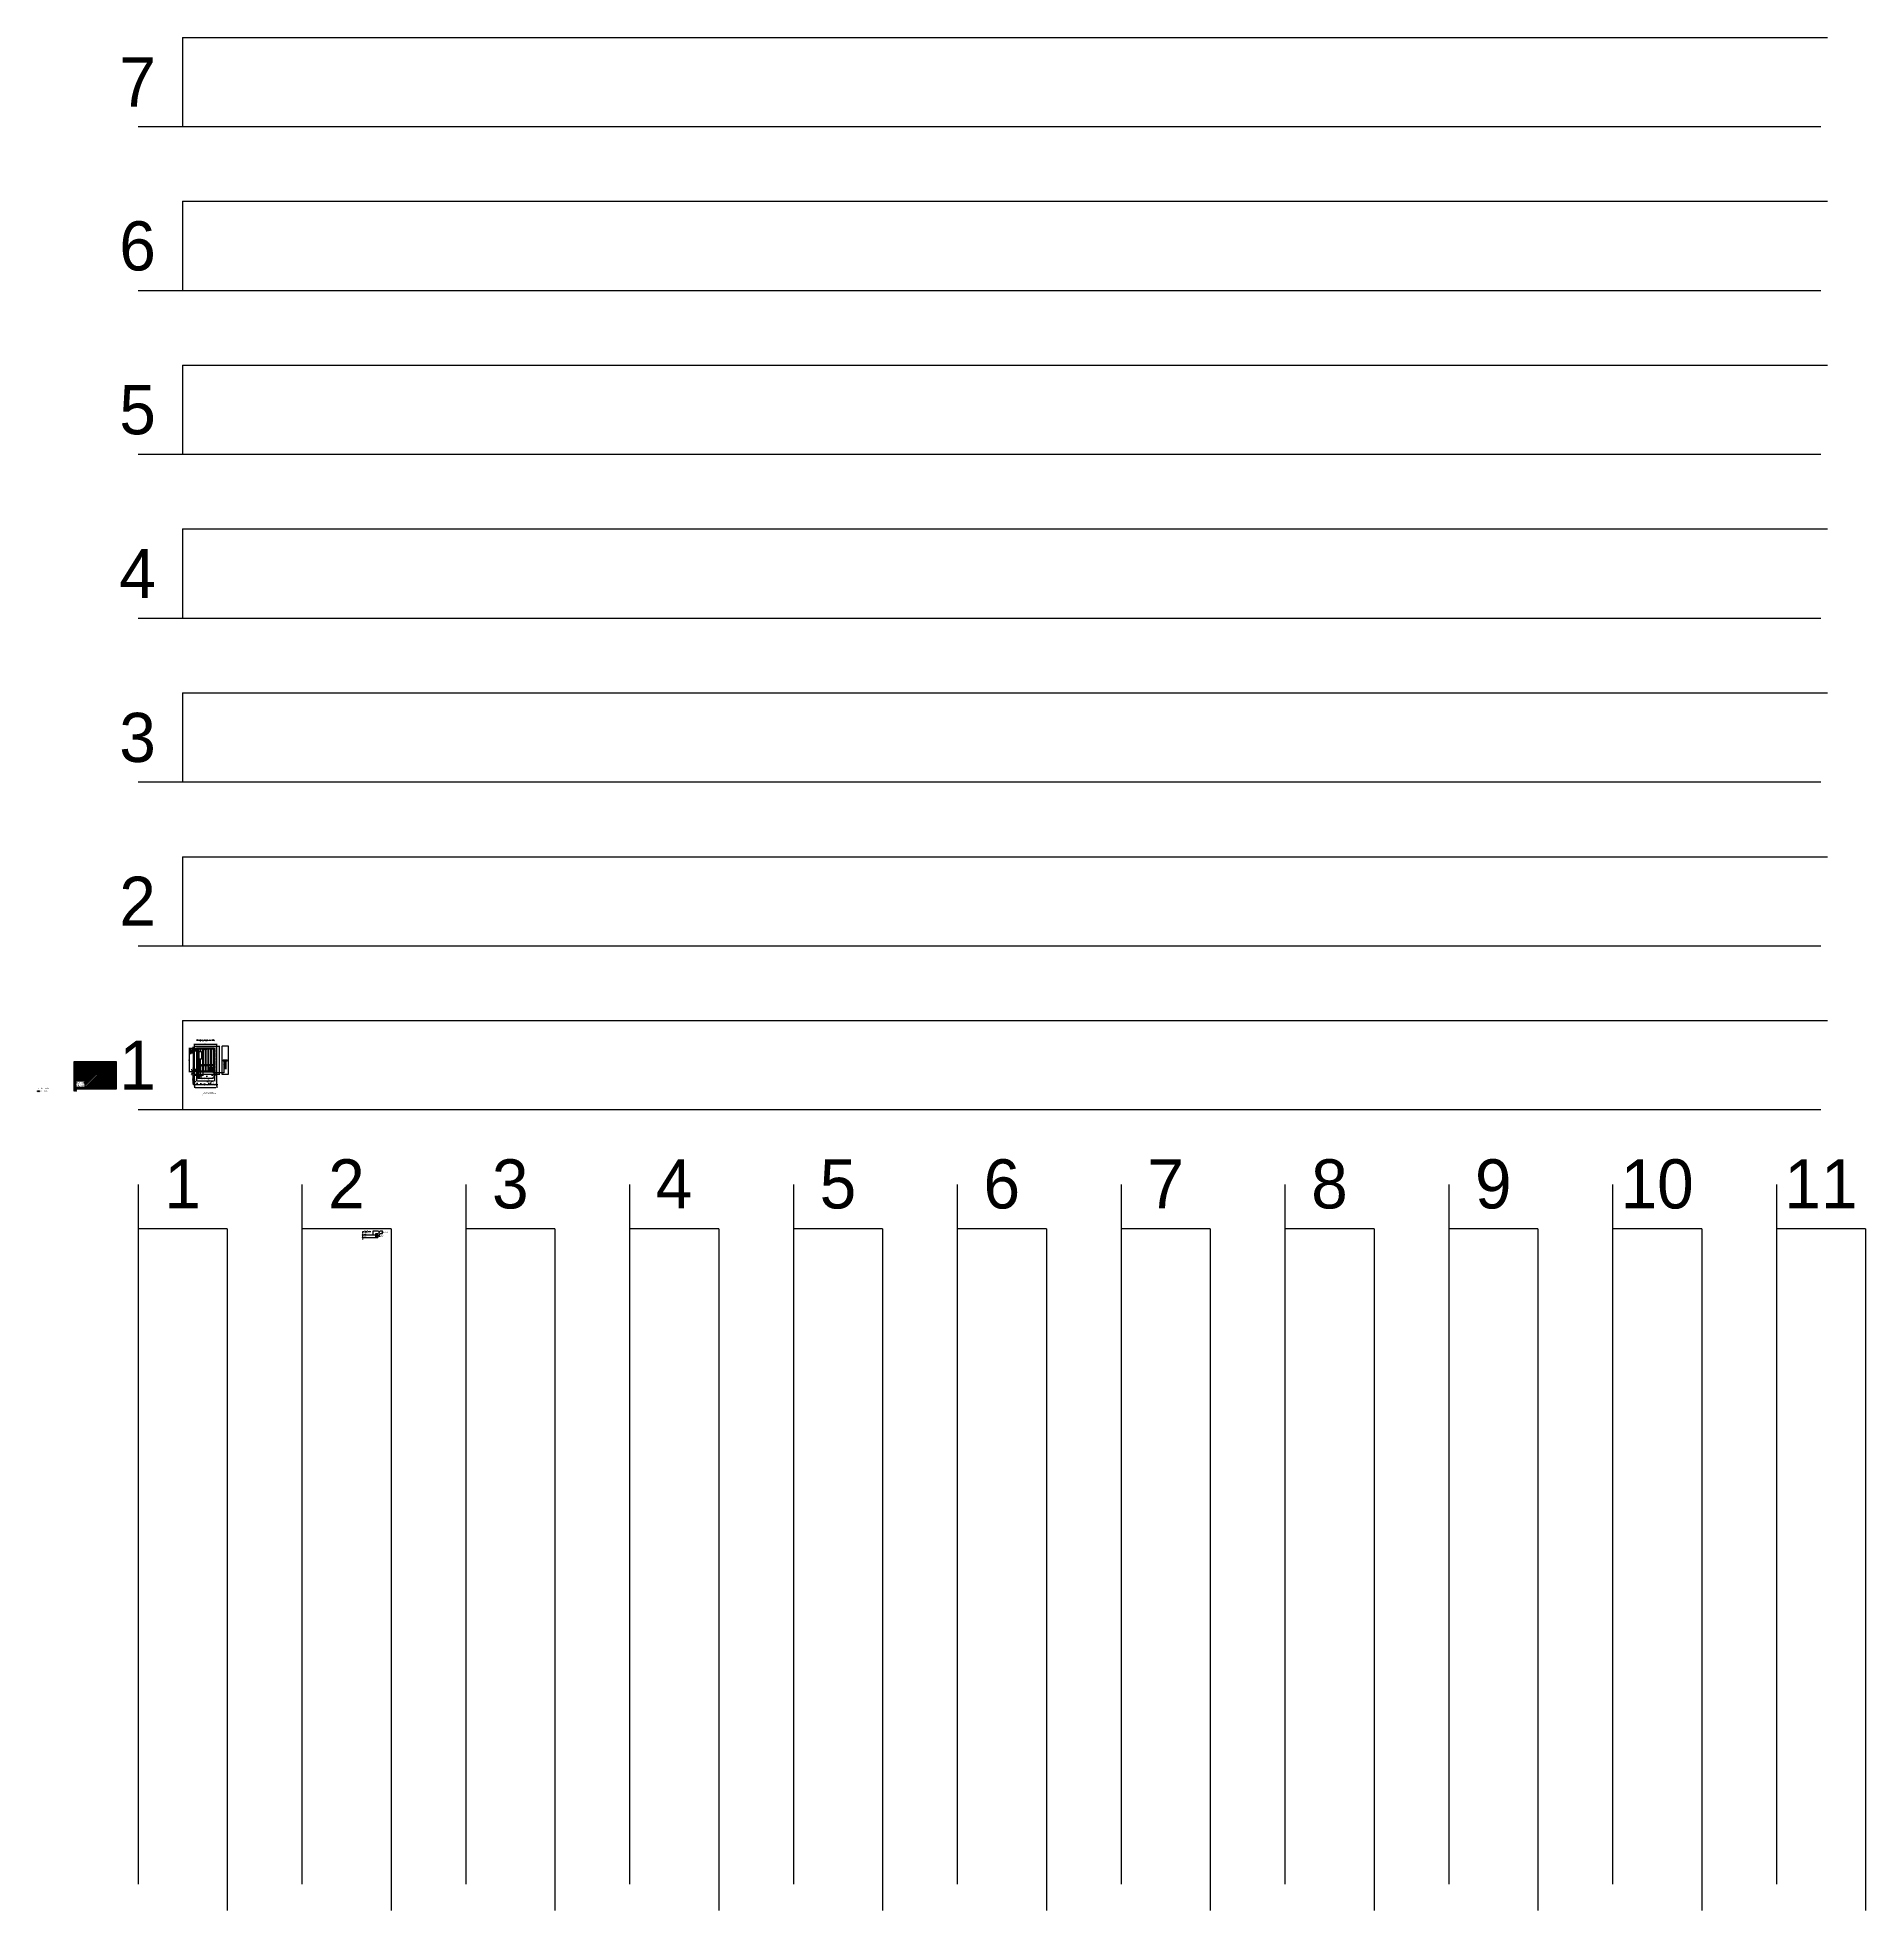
# Model space of a CAD drawing. Header units: millimetres. Extents: x -443 to 5136, y -2580 to 8636.
# Drawn here: x -443 to 5136, y -2580 to 3136 of the extents above; entities that cross this region are included whole.
import ezdxf
from ezdxf.enums import TextEntityAlignment as Align

# ---------------------------------------------------------------- set-up
doc = ezdxf.new("R2010")
doc.units = ezdxf.units.MM
for name, pattern in [('DOT2', [3.125, 0, -3.125]), ('HIDDEN2', [4.6875, 3.125, -1.5625]), ('PUNT', [4, 2, -2])]:
    doc.linetypes.add(name, pattern=pattern)
for name, color, linetype in [('13c', 9, 'Continuous'), ('18c', 1, 'Continuous'), ('25c', 7, 'Continuous'), ('35c', 2, 'Continuous'), ('50c', 3, 'Continuous'), ('70c', 4, 'Continuous'), ('BUITEN DIENST', 220, 'Continuous'), ('kader', 7, 'Continuous')]:
    doc.layers.add(name, color=color, linetype=linetype)
doc.layers.add('noprint', color=40, linetype='Continuous', plot=False)
doc.layers.add('VPframe', color=30, linetype='Continuous', plot=False)
doc.styles.add('ISO', font='isoplus')
doc.styles.add('ISO2S', font='isoplus', dxfattribs={"oblique": 15, "height": 2})
doc.styles.add('isoplus', font='isoplus.shx')
doc.styles.add('ITALICT', font='italict', dxfattribs={"width": 0.8})
doc.styles.add('MONO_8', font='monotxt', dxfattribs={"width": 0.8})
doc.styles.get("Standard").update_dxf_attribs({"font": 'isoplus.shx'})
doc.dimstyles.new('ISO-25', dxfattribs={"dimtxt": 2.5, "dimasz": 2.5, "dimexe": 1.25, "dimexo": 0.625, "dimtad": 1, "dimtxsty": 'Standard', "dimcen": 2.5, "dimadec": 0, "dimazin": 0, "dimtfac": 1, "dimtmove": 0, "dimatfit": 3, "dimfxl": 1, "dimarcsym": 0})

# ---------------------------------------------------------------- blocks, each defined once
blk = doc.blocks.new('knooppunt')
at = {"linetype": 'Continuous', "const_width": 0.7}
blk.add_lwpolyline([(-0.35, 0, 1), (0.35, 0, 1)], format="xyb", close=True, dxfattribs=at)
blk = doc.blocks.new('zekering')
at = {"color": 7, "linetype": 'Continuous'}
blk.add_lwpolyline([(3, -1), (-3, -1), (-3, 1), (3, 1)], close=True, dxfattribs=at)
at = {"color": 7, "style": 'isoplus', "oblique": 15}
blk.add_attdef('SNAME', text='', height=1.8, dxfattribs=at).set_placement((0, 2.5), align=Align.MIDDLE)
at = {"color": 7, "style": 'isoplus'}
blk.add_attdef('W', text='', height=1.8, dxfattribs=at).set_placement((0, -2.5), align=Align.MIDDLE)
blk = doc.blocks.new('paginalayout')
at = {"layer": 'BUITEN DIENST', "linetype": 'Continuous'}
h = blk.add_hatch(dxfattribs=at)
h.set_pattern_fill('ANSI31', color=256, scale=25)
h.set_pattern_definition([(45, (0, 0), (-2.20971, 2.20971), [])])
h.paths.add_polyline_path([(-332, -72), (-202, -72), (-202, 10), (-332, 10)])
h.paths.add_polyline_path([(-326, -48), (-298, -48), (-298, -68), (-326, -68)], flags=16)
at = {"layer": '13c', "linetype": 'Continuous'}
blk.add_line((-332, -72), (-332, -80), dxfattribs=at)
at = {"layer": '18c', "linetype": 'HIDDEN2'}
blk.add_line((-332, -72), (-330, -80), dxfattribs=at)
at = {"layer": '25c', "linetype": 'Continuous'}
blk.add_line((-332, -72), (-328, -80), dxfattribs=at)
at = {"layer": '35c'}
blk.add_line((-332, -72), (-324, -76), dxfattribs=at)
at = {"layer": '50c'}
blk.add_line((-332, -72), (-324, -80), dxfattribs=at)
at = {"layer": '70c', "linetype": 'DOT2'}
blk.add_line((-332, -72), (-324, -74), dxfattribs=at)
at = {"layer": 'BUITEN DIENST', "linetype": 'Continuous'}
for points in [[(-332, -72), (-202, -72), (-202, 10), (-332, 10)], [(-326, -48), (-298, -48), (-298, -68), (-326, -68)]]:
    blk.add_lwpolyline(points, close=True, dxfattribs=at)
at = {"layer": 'noprint'}
for p, q in [((0, 3136), (0, 2864)), ((-136, 2864), (5000, 2864)), ((0, 2636), (0, 2364)), ((-136, 2364), (5000, 2364)), ((0, 2136), (0, 1864)), ((-136, 1864), (5000, 1864)), ((0, 1636), (0, 1364)), ((-136, 1364), (5000, 1364)), ((0, 1136), (0, 864)), ((-136, 864), (5000, 864)), ((0, 636), (0, 364)), ((-136, 364), (5000, 364)), ((0, 136), (0, -136)), ((-136, -136), (5000, -136)), ((-136, -364), (-136, -2500)), ((364, -364), (364, -2500)), ((864, -364), (864, -2500)), ((1364, -364), (1364, -2500)), ((1864, -364), (1864, -2500)), ((2364, -364), (2364, -2500)), ((2864, -364), (2864, -2500)), ((3364, -364), (3364, -2500)), ((3864, -364), (3864, -2500)), ((4364, -364), (4364, -2500)), ((4864, -364), (4864, -2500)), ((136, -500), (-136, -500)), ((636, -500), (364, -500)), ((1136, -500), (864, -500)), ((1636, -500), (1364, -500)), ((2136, -500), (1864, -500)), ((2636, -500), (2364, -500)), ((3136, -500), (2864, -500)), ((3636, -500), (3364, -500)), ((4136, -500), (3864, -500)), ((4636, -500), (4364, -500)), ((5136, -500), (4864, -500))]:
    blk.add_line(p, q, dxfattribs=at)
at = {"layer": 'noprint', "linetype": 'Continuous'}
for p, q in [((0, 3136), (190, 3136)), ((190, 3136), (400, 3136)), ((400, 3136), (610, 3136)), ((610, 3136), (820, 3136)), ((820, 3136), (1030, 3136)), ((1030, 3136), (1240, 3136)), ((1240, 3136), (1450, 3136)), ((1450, 3136), (1660, 3136)), ((1660, 3136), (1870, 3136)), ((1870, 3136), (2080, 3136)), ((2080, 3136), (2290, 3136)), ((2290, 3136), (2500, 3136)), ((2500, 3136), (2710, 3136)), ((2710, 3136), (2920, 3136)), ((2920, 3136), (3130, 3136)), ((3130, 3136), (3340, 3136)), ((3340, 3136), (3550, 3136)), ((3550, 3136), (3760, 3136)), ((3760, 3136), (3970, 3136)), ((3970, 3136), (4180, 3136)), ((4180, 3136), (4390, 3136)), ((4390, 3136), (4600, 3136)), ((4600, 3136), (4810, 3136)), ((4810, 3136), (5020, 3136)), ((0, 2636), (190, 2636)), ((190, 2636), (400, 2636)), ((400, 2636), (610, 2636)), ((610, 2636), (820, 2636)), ((820, 2636), (1030, 2636)), ((1030, 2636), (1240, 2636)), ((1240, 2636), (1450, 2636)), ((1450, 2636), (1660, 2636)), ((1660, 2636), (1870, 2636)), ((1870, 2636), (2080, 2636)), ((2080, 2636), (2290, 2636)), ((2290, 2636), (2500, 2636)), ((2500, 2636), (2710, 2636)), ((2710, 2636), (2920, 2636)), ((2920, 2636), (3130, 2636)), ((3130, 2636), (3340, 2636)), ((3340, 2636), (3550, 2636)), ((3550, 2636), (3760, 2636)), ((3760, 2636), (3970, 2636)), ((3970, 2636), (4180, 2636)), ((4180, 2636), (4390, 2636)), ((4390, 2636), (4600, 2636)), ((4600, 2636), (4810, 2636)), ((4810, 2636), (5020, 2636)), ((0, 2136), (190, 2136)), ((190, 2136), (400, 2136)), ((400, 2136), (610, 2136)), ((610, 2136), (820, 2136)), ((820, 2136), (1030, 2136)), ((1030, 2136), (1240, 2136)), ((1240, 2136), (1450, 2136)), ((1450, 2136), (1660, 2136)), ((1660, 2136), (1870, 2136)), ((1870, 2136), (2080, 2136)), ((2080, 2136), (2290, 2136)), ((2290, 2136), (2500, 2136)), ((2500, 2136), (2710, 2136)), ((2710, 2136), (2920, 2136)), ((2920, 2136), (3130, 2136)), ((3130, 2136), (3340, 2136)), ((3340, 2136), (3550, 2136)), ((3550, 2136), (3760, 2136)), ((3760, 2136), (3970, 2136)), ((3970, 2136), (4180, 2136)), ((4180, 2136), (4390, 2136)), ((4390, 2136), (4600, 2136)), ((4600, 2136), (4810, 2136)), ((4810, 2136), (5020, 2136)), ((0, 1636), (190, 1636)), ((190, 1636), (400, 1636)), ((400, 1636), (610, 1636)), ((610, 1636), (820, 1636)), ((820, 1636), (1030, 1636)), ((1030, 1636), (1240, 1636)), ((1240, 1636), (1450, 1636)), ((1450, 1636), (1660, 1636)), ((1660, 1636), (1870, 1636)), ((1870, 1636), (2080, 1636)), ((2080, 1636), (2290, 1636)), ((2290, 1636), (2500, 1636)), ((2500, 1636), (2710, 1636)), ((2710, 1636), (2920, 1636)), ((2920, 1636), (3130, 1636)), ((3130, 1636), (3340, 1636)), ((3340, 1636), (3550, 1636)), ((3550, 1636), (3760, 1636)), ((3760, 1636), (3970, 1636)), ((3970, 1636), (4180, 1636)), ((4180, 1636), (4390, 1636)), ((4390, 1636), (4600, 1636)), ((4600, 1636), (4810, 1636)), ((4810, 1636), (5020, 1636)), ((0, 1136), (190, 1136)), ((190, 1136), (400, 1136)), ((400, 1136), (610, 1136)), ((610, 1136), (820, 1136)), ((820, 1136), (1030, 1136)), ((1030, 1136), (1240, 1136)), ((1240, 1136), (1450, 1136)), ((1450, 1136), (1660, 1136)), ((1660, 1136), (1870, 1136)), ((1870, 1136), (2080, 1136)), ((2080, 1136), (2290, 1136)), ((2290, 1136), (2500, 1136)), ((2500, 1136), (2710, 1136)), ((2710, 1136), (2920, 1136)), ((2920, 1136), (3130, 1136)), ((3130, 1136), (3340, 1136)), ((3340, 1136), (3550, 1136)), ((3550, 1136), (3760, 1136)), ((3760, 1136), (3970, 1136)), ((3970, 1136), (4180, 1136)), ((4180, 1136), (4390, 1136)), ((4390, 1136), (4600, 1136)), ((4600, 1136), (4810, 1136)), ((4810, 1136), (5020, 1136)), ((0, 636), (190, 636)), ((190, 636), (400, 636)), ((400, 636), (610, 636)), ((610, 636), (820, 636)), ((820, 636), (1030, 636)), ((1030, 636), (1240, 636)), ((1240, 636), (1450, 636)), ((1450, 636), (1660, 636)), ((1660, 636), (1870, 636)), ((1870, 636), (2080, 636)), ((2080, 636), (2290, 636)), ((2290, 636), (2500, 636)), ((2500, 636), (2710, 636)), ((2710, 636), (2920, 636)), ((2920, 636), (3130, 636)), ((3130, 636), (3340, 636)), ((3340, 636), (3550, 636)), ((3550, 636), (3760, 636)), ((3760, 636), (3970, 636)), ((3970, 636), (4180, 636)), ((4180, 636), (4390, 636)), ((4390, 636), (4600, 636)), ((4600, 636), (4810, 636)), ((4810, 636), (5020, 636)), ((0, 136), (190, 136)), ((190, 136), (400, 136)), ((400, 136), (610, 136)), ((610, 136), (820, 136)), ((820, 136), (1030, 136)), ((1030, 136), (1240, 136)), ((1240, 136), (1450, 136)), ((1450, 136), (1660, 136)), ((1660, 136), (1870, 136)), ((1870, 136), (2080, 136)), ((2080, 136), (2290, 136)), ((2290, 136), (2500, 136)), ((2500, 136), (2710, 136)), ((2710, 136), (2920, 136)), ((2920, 136), (3130, 136)), ((3130, 136), (3340, 136)), ((3340, 136), (3550, 136)), ((3550, 136), (3760, 136)), ((3760, 136), (3970, 136)), ((3970, 136), (4180, 136)), ((4180, 136), (4390, 136)), ((4390, 136), (4600, 136)), ((4600, 136), (4810, 136)), ((4810, 136), (5020, 136)), ((136, -500), (136, -690)), ((636, -500), (636, -690)), ((1136, -500), (1136, -690)), ((1636, -500), (1636, -690)), ((2136, -500), (2136, -690)), ((2636, -500), (2636, -690)), ((3136, -500), (3136, -690)), ((3636, -500), (3636, -690)), ((4136, -500), (4136, -690)), ((4636, -500), (4636, -690)), ((5136, -500), (5136, -690)), ((136, -690), (136, -900)), ((636, -690), (636, -900)), ((1136, -690), (1136, -900)), ((1636, -690), (1636, -900)), ((2136, -690), (2136, -900)), ((2636, -690), (2636, -900)), ((3136, -690), (3136, -900)), ((3636, -690), (3636, -900)), ((4136, -690), (4136, -900)), ((4636, -690), (4636, -900)), ((5136, -690), (5136, -900)), ((136, -900), (136, -1110)), ((636, -900), (636, -1110)), ((1136, -900), (1136, -1110)), ((1636, -900), (1636, -1110)), ((2136, -900), (2136, -1110)), ((2636, -900), (2636, -1110)), ((3136, -900), (3136, -1110)), ((3636, -900), (3636, -1110)), ((4136, -900), (4136, -1110)), ((4636, -900), (4636, -1110)), ((5136, -900), (5136, -1110)), ((136, -1110), (136, -1320)), ((636, -1110), (636, -1320)), ((1136, -1110), (1136, -1320)), ((1636, -1110), (1636, -1320)), ((2136, -1110), (2136, -1320)), ((2636, -1110), (2636, -1320)), ((3136, -1110), (3136, -1320)), ((3636, -1110), (3636, -1320)), ((4136, -1110), (4136, -1320)), ((4636, -1110), (4636, -1320)), ((5136, -1110), (5136, -1320)), ((136, -1320), (136, -1530)), ((636, -1320), (636, -1530)), ((1136, -1320), (1136, -1530)), ((1636, -1320), (1636, -1530)), ((2136, -1320), (2136, -1530)), ((2636, -1320), (2636, -1530)), ((3136, -1320), (3136, -1530)), ((3636, -1320), (3636, -1530)), ((4136, -1320), (4136, -1530)), ((4636, -1320), (4636, -1530)), ((5136, -1320), (5136, -1530)), ((136, -1530), (136, -1740)), ((636, -1530), (636, -1740)), ((1136, -1530), (1136, -1740)), ((1636, -1530), (1636, -1740)), ((2136, -1530), (2136, -1740)), ((2636, -1530), (2636, -1740)), ((3136, -1530), (3136, -1740)), ((3636, -1530), (3636, -1740)), ((4136, -1530), (4136, -1740)), ((4636, -1530), (4636, -1740)), ((5136, -1530), (5136, -1740)), ((136, -1740), (136, -1950)), ((636, -1740), (636, -1950)), ((1136, -1740), (1136, -1950)), ((1636, -1740), (1636, -1950)), ((2136, -1740), (2136, -1950)), ((2636, -1740), (2636, -1950)), ((3136, -1740), (3136, -1950)), ((3636, -1740), (3636, -1950)), ((4136, -1740), (4136, -1950)), ((4636, -1740), (4636, -1950)), ((5136, -1740), (5136, -1950)), ((136, -1950), (136, -2160)), ((636, -1950), (636, -2160)), ((1136, -1950), (1136, -2160)), ((1636, -1950), (1636, -2160)), ((2136, -1950), (2136, -2160)), ((2636, -1950), (2636, -2160)), ((3136, -1950), (3136, -2160)), ((3636, -1950), (3636, -2160)), ((4136, -1950), (4136, -2160)), ((4636, -1950), (4636, -2160)), ((5136, -1950), (5136, -2160)), ((136, -2160), (136, -2370)), ((636, -2160), (636, -2370)), ((1136, -2160), (1136, -2370)), ((1636, -2160), (1636, -2370)), ((2136, -2160), (2136, -2370)), ((2636, -2160), (2636, -2370)), ((3136, -2160), (3136, -2370)), ((3636, -2160), (3636, -2370)), ((4136, -2160), (4136, -2370)), ((4636, -2160), (4636, -2370)), ((5136, -2160), (5136, -2370)), ((136, -2370), (136, -2580)), ((636, -2370), (636, -2580)), ((1136, -2370), (1136, -2580)), ((1636, -2370), (1636, -2580)), ((2136, -2370), (2136, -2580)), ((2636, -2370), (2636, -2580)), ((3136, -2370), (3136, -2580)), ((3636, -2370), (3636, -2580)), ((4136, -2370), (4136, -2580)), ((4636, -2370), (4636, -2580)), ((5136, -2370), (5136, -2580))]:
    blk.add_line(p, q, dxfattribs=at)
at = {"layer": 'VPframe', "linetype": 'Continuous'}
blk.add_line((-332, -72), (-326, -80), dxfattribs=at)
at = {"color": 7, "linetype": 'Continuous'}
blk.add_blockref('zekering', (-440, -80), dxfattribs=at).add_auto_attribs({'SNAME': '1', 'W': '1,6A'})
blk.add_blockref('knooppunt', (-440, -72), dxfattribs=at)
for s, p in [('zekering.dwg', (-432, -80)), ('knooppunt.dwg', (-432, -72))]:
    blk.add_text(s, height=2.5, dxfattribs=at).set_placement(p)
at = {"layer": 'BUITEN DIENST', "linetype": 'Continuous', "style": 'ISO2S'}
for s, p in [('BUITEN', (-312, -54)), ('DIENST', (-312, -62))]:
    blk.add_text(s, height=5, dxfattribs=at).set_placement(p, align=Align.MIDDLE_CENTER)
at = {"layer": 'noprint'}
for s, p in [('7', (-137.5, 3000)), ('6', (-137.5, 2500)), ('5', (-137.5, 2000)), ('4', (-137.5, 1500)), ('3', (-137.5, 1000)), ('2', (-137.5, 500)), ('1', (-137.5, 0)), ('2', (500, -362.5)), ('3', (1000, -362.5)), ('6', (2500, -362.5)), ('8', (3500, -362.5)), ('9', (4000, -362.5)), ('10', (4500, -362.5)), ('1', (0, -362.5)), ('4', (1500, -362.5)), ('5', (2000, -362.5)), ('7', (3000, -362.5)), ('11', (5000, -362.5))]:
    blk.add_text(s, height=150, dxfattribs=at).set_placement(p, align=Align.MIDDLE_CENTER)
blk = doc.blocks.new('T_SP736O')
at = {"color": 7}
for centre, radius in [((0, 0), 2.5), ((-1.5, 0), 0.5), ((1.5, 0), 0.5)]:
    blk.add_circle(centre, radius, dxfattribs=at)
at = {"color": 7, "style": 'ISO2S', "oblique": 15}
blk.add_attdef('L1', text='', height=2, dxfattribs=at).set_placement((-3, 3.1), align=Align.RIGHT)
at = {"color": 9, "style": 'MONO_8', "width": 0.8, "flags": 1}
for tag, p in [('STATION', (0, 0)), ('LIJN', (0, 2)), ('GEBRUIK', (0, -2))]:
    blk.add_attdef(tag, text='', height=1.5, dxfattribs=at).set_placement(p, align=Align.MIDDLE)
at = {"color": 7, "style": 'ISO2S', "oblique": 15}
blk.add_attdef('L2', (3, 3.1), '', height=2, dxfattribs=at)
at = {"color": 7, "style": 'MONO_8', "width": 0.8}
blk.add_attdef('SPNAME', text='', height=2.5, dxfattribs=at).set_placement((0, -5), align=Align.MIDDLE)
blk = doc.blocks.new('T_L71V1')
at = {"color": 2, "linetype": 'Continuous'}
for p, q in [((-1.5, 1.5), (1.5, -1.5)), ((-1.5, -1.5), (1.5, 1.5))]:
    blk.add_line(p, q, dxfattribs=at)
at = {"color": 9, "style": 'MONO_8', "width": 0.8, "flags": 1}
for tag, p in [('STATION', (0, 0)), ('LIJN', (0, 2)), ('GEBRUIK', (0, -2))]:
    blk.add_attdef(tag, text='', height=1.5, dxfattribs=at).set_placement(p, align=Align.MIDDLE)
at = {"color": 7, "style": 'MONO_8', "width": 0.8}
for tag, p, height in [('FT', (3.5, 2.5), 2), ('LNAME', (3.5, -1.25), 2.5)]:
    blk.add_attdef(tag, p, '', height=height, dxfattribs=at)
at = {"color": 7, "style": 'ISO'}
blk.add_attdef('W', (3.5, -4.5), '', height=2, dxfattribs=at)
blk = doc.blocks.new('T_WISS1')
at = {"color": 7, "linetype": 'Continuous'}
blk.add_lwpolyline([(2.5, 0, -0.051099), (2.4, -0.5, -0.064948), (2.3, -0.9, -0.104203), (2.1, -1.2, -0.174705), (1.9, -1.2, -0.174705), (1.7, -1.2, -0.104203), (1.4, -0.9, -0.064948), (1.3, -0.5, -0.051099), (1.2, 0, 0.051099), (1.2, 0.5, 0.064948), (1.1, 0.9, 0.104203), (0.8, 1.2, 0.174705), (0.6, 1.2, 0.174705), (0.4, 1.2, 0.104203), (0.2, 0.9, 0.064948), (0.1, 0.5, 0.051099), (0, 0)], format="xyb", dxfattribs=at)
blk = doc.blocks.new('*U183')
at = {"color": 7, "linetype": 'Continuous'}
for p, q in [((-2, -1), (-2, 1)), ((-2, 1), (4, 1)), ((4, 1), (4, -1)), ((4, -1), (-2, -1))]:
    blk.add_line(p, q, dxfattribs=at)
at = {"color": 7}
blk.add_line((-2, 0), (4, 0), dxfattribs=at)
at = {"color": 7, "style": 'isoplus', "oblique": 15}
blk.add_attdef('XTRTXTTOP', text='', height=1.8, dxfattribs=at).set_placement((1, 4), align=Align.CENTER)
blk.add_attdef('SNAME', text='', height=1.8, dxfattribs=at).set_placement((1, 2.5), align=Align.MIDDLE)
blk.add_attdef('XTRTXTBOT', text='', height=1.8, dxfattribs=at).set_placement((1, -4), align=Align.TOP_CENTER)
at = {"color": 7, "style": 'isoplus'}
blk.add_attdef('W', text='', height=1.8, dxfattribs=at).set_placement((1, -2.5), align=Align.MIDDLE)
blk = doc.blocks.new('*U184')
at = {"color": 7, "linetype": 'Continuous'}
for p, q in [((-2, -1), (-2, 1)), ((-2, 1), (4, 1)), ((4, 1), (4, -1)), ((4, -1), (-2, -1))]:
    blk.add_line(p, q, dxfattribs=at)
at = {"color": 7}
blk.add_line((-2, 0), (4, 0), dxfattribs=at)
at = {"color": 7, "style": 'isoplus', "oblique": 15}
blk.add_attdef('XTRTXTTOP', text='', height=1.8, dxfattribs=at).set_placement((1, 4), align=Align.CENTER)
blk.add_attdef('SNAME', text='', height=1.8, dxfattribs=at).set_placement((1, 2.5), align=Align.MIDDLE)
blk.add_attdef('XTRTXTBOT', text='', height=1.8, dxfattribs=at).set_placement((1, -4), align=Align.TOP_CENTER)
at = {"color": 7, "style": 'isoplus'}
blk.add_attdef('W', text='', height=1.8, dxfattribs=at).set_placement((1, -2.5), align=Align.MIDDLE)
blk = doc.blocks.new('assentellerStopcontact')
blk = doc.blocks.new('*D250')
at = {"color": 0, "lineweight": -2, "transparency": 16777216}
for p, q in [((-9, 78.6), (-9, 86.2)), ((-6.5, 85), (56.5, 85)), ((59, 78.6), (59, 86.2))]:
    blk.add_line(p, q, dxfattribs=at)
at = {"color": 0, "transparency": 16777216}
for points in [[(-6.5, 85.4), (-6.5, 84.6), (-9, 85)], [(56.5, 85.4), (56.5, 84.6), (59, 85)]]:
    blk.add_solid(points, dxfattribs=at)
at = {"layer": 'Defpoints', "color": 0, "transparency": 16777216}
for p in [(-9, 78), (59, 85), (59, 78)]:
    blk.add_point(p, dxfattribs=at)
at = {"color": 0, "transparency": 16777216, "insert": (25, 86.9), "char_height": 2.5, "attachment_point": 5}
blk.add_mtext('680', dxfattribs=at)
blk = doc.blocks.new('*D251')
at = {"color": 0, "lineweight": -2, "transparency": 16777216}
for p, q in [((-6.4, -7), (-14.2, -7)), ((-6.4, -38), (-14.2, -38)), ((-13, -35.5), (-13, -9.5))]:
    blk.add_line(p, q, dxfattribs=at)
at = {"color": 0, "transparency": 16777216}
for points in [[(-13.4, -9.5), (-12.6, -9.5), (-13, -7)], [(-13.4, -35.5), (-12.6, -35.5), (-13, -38)]]:
    blk.add_solid(points, dxfattribs=at)
at = {"layer": 'Defpoints', "color": 0, "transparency": 16777216}
for p in [(-13, -7), (-5.8, -7), (-5.8, -38)]:
    blk.add_point(p, dxfattribs=at)
at = {"color": 0, "transparency": 16777216, "insert": (-14.9, -22.5), "char_height": 2.5, "attachment_point": 5, "rotation": 90}
blk.add_mtext('310', dxfattribs=at)
blk = doc.blocks.new('*D252')
at = {"color": 0, "lineweight": -2, "transparency": 16777216}
for p, q in [((-9, -38.9), (-9, -48.3)), ((-6.5, -47), (56.5, -47)), ((59, -38.9), (59, -48.3))]:
    blk.add_line(p, q, dxfattribs=at)
at = {"color": 0, "transparency": 16777216}
for points in [[(-6.5, -46.6), (-6.5, -47.4), (-9, -47)], [(56.5, -46.6), (56.5, -47.4), (59, -47)]]:
    blk.add_solid(points, dxfattribs=at)
at = {"layer": 'Defpoints', "color": 0, "transparency": 16777216}
for p in [(-9, -38.2), (59, -38.2), (59, -47)]:
    blk.add_point(p, dxfattribs=at)
at = {"color": 0, "transparency": 16777216, "insert": (25, -45.1), "char_height": 2.5, "attachment_point": 5}
blk.add_mtext('68', dxfattribs=at)
blk = doc.blocks.new('*D253')
at = {"color": 0, "lineweight": -2, "transparency": 16777216}
for p, q in [((-0.6, 72), (-14.2, 72)), ((-0.6, 68), (-14.2, 68)), ((-13, 74.5), (-13, 77)), ((-13, 72), (-13, 68)), ((-13, 65.5), (-13, 58.4))]:
    blk.add_line(p, q, dxfattribs=at)
at = {"color": 0, "transparency": 16777216}
for points in [[(-13.4, 74.5), (-12.6, 74.5), (-13, 72)], [(-13.4, 65.5), (-12.6, 65.5), (-13, 68)]]:
    blk.add_solid(points, dxfattribs=at)
at = {"layer": 'Defpoints', "color": 0, "transparency": 16777216}
for p in [(-13, 68), (0, 72), (0, 68)]:
    blk.add_point(p, dxfattribs=at)
at = {"color": 0, "transparency": 16777216, "insert": (-14.9, 60.7), "char_height": 2.5, "attachment_point": 5, "rotation": 90}
blk.add_mtext('40', dxfattribs=at)
blk = doc.blocks.new('*D254')
at = {"color": 0, "lineweight": -2, "transparency": 16777216}
for p, q in [((-0.6, 68), (-18.2, 68)), ((-0.6, 66), (-18.2, 66)), ((-17, 70.5), (-17, 73)), ((-17, 68), (-17, 66)), ((-17, 63.5), (-17, 56.7))]:
    blk.add_line(p, q, dxfattribs=at)
at = {"color": 0, "transparency": 16777216}
for points in [[(-17.4, 70.5), (-16.6, 70.5), (-17, 68)], [(-17.4, 63.5), (-16.6, 63.5), (-17, 66)]]:
    blk.add_solid(points, dxfattribs=at)
at = {"layer": 'Defpoints', "color": 0, "transparency": 16777216}
for p in [(-17, 66), (0, 68), (0, 66)]:
    blk.add_point(p, dxfattribs=at)
at = {"color": 0, "transparency": 16777216, "insert": (-18.9, 58.8), "char_height": 2.5, "attachment_point": 5, "rotation": 90}
blk.add_mtext('20', dxfattribs=at)
blk = doc.blocks.new('*D255')
at = {"color": 0, "lineweight": -2, "transparency": 16777216}
for p, q in [((-0.6, 66), (-22.2, 66)), ((-0.6, 64), (-22.2, 64)), ((-21, 68.5), (-21, 71)), ((-21, 66), (-21, 64)), ((-21, 61.5), (-21, 54.7))]:
    blk.add_line(p, q, dxfattribs=at)
at = {"color": 0, "transparency": 16777216}
for points in [[(-21.4, 68.5), (-20.6, 68.5), (-21, 66)], [(-21.4, 61.5), (-20.6, 61.5), (-21, 64)]]:
    blk.add_solid(points, dxfattribs=at)
at = {"layer": 'Defpoints', "color": 0, "transparency": 16777216}
for p in [(-21, 64), (0, 66), (0, 64)]:
    blk.add_point(p, dxfattribs=at)
at = {"color": 0, "transparency": 16777216, "insert": (-22.9, 56.8), "char_height": 2.5, "attachment_point": 5, "rotation": 90}
blk.add_mtext('20', dxfattribs=at)
blk = doc.blocks.new('*D256')
at = {"color": 0, "lineweight": -2, "transparency": 16777216}
for p, q in [((-0.6, 64), (-14.2, 64)), ((-13, 61.5), (-13, 10.5)), ((-0.6, 8), (-14.2, 8))]:
    blk.add_line(p, q, dxfattribs=at)
at = {"color": 0, "transparency": 16777216}
for points in [[(-13.4, 61.5), (-12.6, 61.5), (-13, 64)], [(-13.4, 10.5), (-12.6, 10.5), (-13, 8)]]:
    blk.add_solid(points, dxfattribs=at)
at = {"layer": 'Defpoints', "color": 0, "transparency": 16777216}
for p in [(0, 64), (-13, 8), (0, 8)]:
    blk.add_point(p, dxfattribs=at)
at = {"color": 0, "transparency": 16777216, "insert": (-15, 36), "char_height": 2.5, "attachment_point": 5, "rotation": 90}
blk.add_mtext('560', dxfattribs=at)
blk = doc.blocks.new('*D257')
at = {"color": 0, "lineweight": -2, "transparency": 16777216}
for p, q in [((-0.6, 8), (-14.2, 8)), ((-0.6, 4), (-14.2, 4)), ((-13, 10.5), (-13, 13)), ((-13, 8), (-13, 4)), ((-13, 1.5), (-13, -5.6))]:
    blk.add_line(p, q, dxfattribs=at)
at = {"color": 0, "transparency": 16777216}
for points in [[(-13.4, 10.5), (-12.6, 10.5), (-13, 8)], [(-13.4, 1.5), (-12.6, 1.5), (-13, 4)]]:
    blk.add_solid(points, dxfattribs=at)
at = {"layer": 'Defpoints', "color": 0, "transparency": 16777216}
for p in [(-13, 4), (0, 8), (0, 4)]:
    blk.add_point(p, dxfattribs=at)
at = {"color": 0, "transparency": 16777216, "insert": (-14.9, -3.3), "char_height": 2.5, "attachment_point": 5, "rotation": 90}
blk.add_mtext('40', dxfattribs=at)
blk = doc.blocks.new('*D258')
at = {"color": 0, "lineweight": -2, "transparency": 16777216}
for p, q in [((-0.6, 4), (-18.2, 4)), ((-17, 6.5), (-17, 9)), ((-17, 4), (-17, 0)), ((-0.6, 0), (-18.2, 0)), ((-17, -2.5), (-17, -9.6))]:
    blk.add_line(p, q, dxfattribs=at)
at = {"color": 0, "transparency": 16777216}
for points in [[(-17.4, 6.5), (-16.6, 6.5), (-17, 4)], [(-17.4, -2.5), (-16.6, -2.5), (-17, 0)]]:
    blk.add_solid(points, dxfattribs=at)
at = {"layer": 'Defpoints', "color": 0, "transparency": 16777216}
for p in [(0, 4), (0, 0), (-17, 0)]:
    blk.add_point(p, dxfattribs=at)
at = {"color": 0, "transparency": 16777216, "insert": (-18.9, -7.3), "char_height": 2.5, "attachment_point": 5, "rotation": 90}
blk.add_mtext('40', dxfattribs=at)
blk = doc.blocks.new('*D259')
at = {"color": 0, "lineweight": -2, "transparency": 16777216}
for p, q in [((-2.5, -11), (-9.8, -11)), ((0, -0.6), (0, -12.3)), ((2, -11), (0, -11)), ((2, -0.6), (2, -12.3)), ((4.5, -11), (7, -11))]:
    blk.add_line(p, q, dxfattribs=at)
at = {"color": 0, "transparency": 16777216}
for points in [[(-2.5, -10.6), (-2.5, -11.4), (0, -11)], [(4.5, -10.6), (4.5, -11.4), (2, -11)]]:
    blk.add_solid(points, dxfattribs=at)
at = {"layer": 'Defpoints', "color": 0, "transparency": 16777216}
for p in [(0, 0), (2, 0), (2, -11)]:
    blk.add_point(p, dxfattribs=at)
at = {"color": 0, "transparency": 16777216, "insert": (-7.6, -9.1), "char_height": 2.5, "attachment_point": 5}
blk.add_mtext('20', dxfattribs=at)
blk = doc.blocks.new('*D260')
at = {"color": 0, "lineweight": -2, "transparency": 16777216}
for p, q in [((-0.5, -15), (-3, -15)), ((2, -0.6), (2, -16.3)), ((2, -15), (8, -15)), ((8, -0.6), (8, -16.3)), ((10.5, -15), (13, -15))]:
    blk.add_line(p, q, dxfattribs=at)
at = {"color": 0, "transparency": 16777216}
for points in [[(-0.5, -14.6), (-0.5, -15.4), (2, -15)], [(10.5, -14.6), (10.5, -15.4), (8, -15)]]:
    blk.add_solid(points, dxfattribs=at)
at = {"layer": 'Defpoints', "color": 0, "transparency": 16777216}
for p in [(2, 0), (8, 0), (8, -15)]:
    blk.add_point(p, dxfattribs=at)
at = {"color": 0, "transparency": 16777216, "insert": (5, -13.1), "char_height": 2.5, "attachment_point": 5}
blk.add_mtext('60', dxfattribs=at)
blk = doc.blocks.new('*D261')
at = {"color": 0, "lineweight": -2, "transparency": 16777216}
for p, q in [((9, -0.6), (9, -12.2)), ((11.5, -11), (14.5, -11)), ((17, -0.6), (17, -12.2))]:
    blk.add_line(p, q, dxfattribs=at)
at = {"color": 0, "transparency": 16777216}
for points in [[(11.5, -10.6), (11.5, -11.4), (9, -11)], [(14.5, -10.6), (14.5, -11.4), (17, -11)]]:
    blk.add_solid(points, dxfattribs=at)
at = {"layer": 'Defpoints', "color": 0, "transparency": 16777216}
for p in [(9, 0), (17, 0), (17, -11)]:
    blk.add_point(p, dxfattribs=at)
at = {"color": 0, "transparency": 16777216, "insert": (13, -9.1), "char_height": 2.5, "attachment_point": 5}
blk.add_mtext('80', dxfattribs=at)
blk = doc.blocks.new('*D262')
at = {"color": 0, "lineweight": -2, "transparency": 16777216}
for p, q in [((0, -0.6), (0, -20.3)), ((2.5, -19), (47.5, -19)), ((50, -0.6), (50, -20.3))]:
    blk.add_line(p, q, dxfattribs=at)
at = {"color": 0, "transparency": 16777216}
for points in [[(2.5, -18.6), (2.5, -19.4), (0, -19)], [(47.5, -18.6), (47.5, -19.4), (50, -19)]]:
    blk.add_solid(points, dxfattribs=at)
at = {"layer": 'Defpoints', "color": 0, "transparency": 16777216}
for p in [(0, 0), (50, 0), (50, -19)]:
    blk.add_point(p, dxfattribs=at)
at = {"color": 0, "transparency": 16777216, "insert": (25, -17.1), "char_height": 2.5, "attachment_point": 5}
blk.add_mtext('500', dxfattribs=at)
blk = doc.blocks.new('*D263')
at = {"color": 0, "lineweight": -2, "transparency": 16777216}
for p, q in [((-0.6, 72), (-26.2, 72)), ((-25, 69.5), (-25, 2.5)), ((-0.6, 0), (-26.2, 0))]:
    blk.add_line(p, q, dxfattribs=at)
at = {"color": 0, "transparency": 16777216}
for points in [[(-25.4, 69.5), (-24.6, 69.5), (-25, 72)], [(-25.4, 2.5), (-24.6, 2.5), (-25, 0)]]:
    blk.add_solid(points, dxfattribs=at)
at = {"layer": 'Defpoints', "color": 0, "transparency": 16777216}
for p in [(0, 72), (0, 0), (-25, 0)]:
    blk.add_point(p, dxfattribs=at)
at = {"color": 0, "transparency": 16777216, "insert": (-26.9, 36), "char_height": 2.5, "attachment_point": 5, "rotation": 90}
blk.add_mtext('720', dxfattribs=at)
blk = doc.blocks.new('*D264')
at = {"color": 0, "lineweight": -2, "transparency": 16777216}
for p, q in [((-2.5, -1.6), (-2.5, -28.3)), ((0, -27), (50, -27)), ((52.5, -1.6), (52.5, -28.3))]:
    blk.add_line(p, q, dxfattribs=at)
at = {"color": 0, "transparency": 16777216}
for points in [[(0, -26.6), (0, -27.4), (-2.5, -27)], [(50, -26.6), (50, -27.4), (52.5, -27)]]:
    blk.add_solid(points, dxfattribs=at)
at = {"layer": 'Defpoints', "color": 0, "transparency": 16777216}
for p in [(-2.5, -1), (52.5, -1), (52.5, -27)]:
    blk.add_point(p, dxfattribs=at)
at = {"color": 0, "transparency": 16777216, "insert": (25, -24.6), "char_height": 2.5, "attachment_point": 5}
blk.add_mtext('550 Deuropening', dxfattribs=at)
blk = doc.blocks.new('*D265')
at = {"color": 0, "lineweight": -2, "transparency": 16777216}
for p, q in [((58.6, 79), (68.3, 79)), ((67, 76.5), (67, -4.5)), ((58.6, -7), (68.3, -7))]:
    blk.add_line(p, q, dxfattribs=at)
at = {"color": 0, "transparency": 16777216}
for points in [[(66.6, 76.5), (67.4, 76.5), (67, 79)], [(66.6, -4.5), (67.4, -4.5), (67, -7)]]:
    blk.add_solid(points, dxfattribs=at)
at = {"layer": 'Defpoints', "color": 0, "transparency": 16777216}
for p in [(58, 79), (58, -7), (67, -7)]:
    blk.add_point(p, dxfattribs=at)
at = {"color": 0, "transparency": 16777216, "insert": (65.1, 36), "char_height": 2.5, "attachment_point": 5, "rotation": 90}
blk.add_mtext('860', dxfattribs=at)
blk = doc.blocks.new('T_L233V1')
at = {"color": 2, "linetype": 'Continuous'}
for p, q in [((-2.8, -2.8), (2.8, 2.8)), ((-2.8, 2.8), (2.8, -2.8))]:
    blk.add_line(p, q, dxfattribs=at)
at = {"color": 7}
blk.add_circle((0, 0), 4, dxfattribs=at)
at = {"color": 1, "style": 'MONO_8', "width": 0.8, "flags": 1}
for tag, p in [('STATION', (0, 0)), ('LIJN', (0, 2)), ('GEBRUIK', (0, -2))]:
    blk.add_attdef(tag, text='', height=1.5, dxfattribs=at).set_placement(p, align=Align.MIDDLE)
at = {"color": 7, "style": 'MONO_8', "width": 0.8}
for tag, p, height in [('FT', (6, 2.5), 2), ('LNAME', (6, -1.2), 2.5)]:
    blk.add_attdef(tag, p, '', height=height, dxfattribs=at)
at = {"color": 7, "style": 'ISO'}
blk.add_attdef('W', (6, -4.5), '', height=2, dxfattribs=at)
blk = doc.blocks.new('t_a86')
at = {"color": 3}
for p, q in [((3, 0), (-3, 0)), ((2, -1.5), (-2, -1.5)), ((1, -3), (-1, -3))]:
    blk.add_line(p, q, dxfattribs=at)
at = {"color": 9, "style": 'MONO_8', "width": 0.8, "flags": 1}
for tag, p in [('STATION', (0, 0)), ('LIJN', (0, 2)), ('GEBRUIK', (0, -2))]:
    blk.add_attdef(tag, text='', height=1.5, dxfattribs=at).set_placement(p, align=Align.MIDDLE)
at = {"color": 7, "style": 'MONO_8', "width": 0.8}
blk.add_attdef('ANAME', (1, 0.75), '', height=2.5, dxfattribs=at)
blk = doc.blocks.new('*U249')
h = blk.add_hatch()
h.set_pattern_fill('AR-SAND', color=9, scale=0.5, angle=90, style=0)
h.set_pattern_definition([(127.5, (-41, -159), (-24.4707, -0.8), [0, -19.304, 0, -21.59, 0, -20.6375]), (97.5, (-41, -159), (-35.841, 22.476), [0, -10.414, 0, -17.399, 0, -6.6675]), (57.5, (-41, -174.62), (-0.0719, 39.5496), [0, -6.35, 0, -22.86, 0, -29.845]), (47.5, (-41, -174.62), (-11.1465, 38.178), [0, -3.175, 0, -14.986, 0, -17.145])])
h.paths.add_polyline_path([(-9, -7), (-9, -38.245), (-4.417, -37.249), (-3.946, -38.002), (-2.259, -38.002), (1.871, -37.486), (3.743, -38.002), (7.153, -38.002), (9.347, -37.486), (11.412, -38.002), (15.677, -38.002), (17.178, -37.367), (19.136, -38.002), (23.268, -38.002), (24.891, -37.249), (27.098, -38.002), (31.684, -38.002), (33.79, -37.012), (34.087, -38.002), (35.563, -38.002), (36.756, -37.249), (40.316, -37.486), (41.607, -38.002), (42.77, -38.002), (45.774, -37.13), (49.927, -37.486), (51.079, -38.002), (54.981, -38.002), (55.979, -37.367), (59, -37.367), (59, -7)])
h.paths.add_polyline_path([(47.762, -33.925), (56.736, -31.05), (56.484, -27.824), (47.51, -30.699)], flags=24)
at = {"color": 2}
for p, q in [((-9, -43), (-9, 78)), ((-8, 79), (58, 79)), ((-2.5, 73), (-2.5, -1)), ((52.5, 73), (-2.5, 73)), ((52.5, 73), (52.5, -1)), ((59, -43), (59, 78)), ((-9.876, -38.435), (-4.417, -37.249)), ((-9, -7), (59, -7)), ((-4.417, -37.249), (-3.824, -38.198)), ((-3.824, -38.198), (1.871, -37.486)), ((52.5, -1), (-2.5, -1)), ((1.871, -37.486), (5.312, -38.435)), ((5.312, -38.435), (9.347, -37.486)), ((9.347, -37.486), (14.093, -38.672)), ((14.093, -38.672), (17.178, -37.367)), ((17.178, -37.367), (21.568, -38.791)), ((21.568, -38.791), (24.891, -37.249)), ((24.891, -37.249), (29.756, -38.909)), ((29.756, -38.909), (33.79, -37.012)), ((33.79, -37.012), (34.146, -38.198)), ((34.146, -38.198), (34.502, -38.672)), ((34.502, -38.672), (36.756, -37.249)), ((36.756, -37.249), (40.316, -37.486)), ((40.316, -37.486), (42.096, -38.198)), ((42.096, -38.198), (45.774, -37.13)), ((45.774, -37.13), (49.927, -37.486)), ((49.927, -37.486), (53.368, -39.028)), ((53.368, -39.028), (55.979, -37.367)), ((55.979, -37.367), (60.25, -37.367)), ((60.25, -37.367), (60.844, -38.909))]:
    blk.add_line(p, q, dxfattribs=at)
at = {"color": 9, "linetype": 'HIDDEN2'}
for p, q in [((-8.5, -6.5), (-8.5, 78)), ((-8, 78.5), (58, 78.5)), ((58.5, -6.5), (58.5, 78)), ((-8.5, -6.5), (58.5, -6.5))]:
    blk.add_line(p, q, dxfattribs=at)
at = {"color": 1}
for p, q in [((0, 72), (0, 63)), ((22.676, 72), (0, 72)), ((0, 63.6), (0, 66)), ((0, 64), (0, 0)), ((2, 72), (2, 4)), ((8, 70), (2, 70)), ((8, 72), (8, 62)), ((10, 72), (10, 62)), ((16, 70), (10, 70)), ((16, 72), (16, 66)), ((16, 66), (16, 4)), ((18, 72), (18, 66)), ((21.806, 70), (18, 70)), ((18, 66), (18, 4)), ((24, 66.76), (24, 12)), ((26, 66.76), (26, 12)), ((50, 72), (27.324, 72)), ((32, 70), (28.194, 70)), ((32, 72), (32, 66)), ((32, 66), (32, 0)), ((34, 72), (34, 66)), ((40, 70), (34, 70)), ((34, 66), (34, 0)), ((40, 72), (40, 66)), ((40, 66), (40, 15)), ((42, 72), (42, 66)), ((48, 70), (42, 70)), ((42, 66), (42, 15)), ((48, 72), (48, 66)), ((48, 66), (48, 0)), ((50, 72), (50, 66)), ((50, 66), (50, 0)), ((2, 0), (0, 0)), ((2, 0), (0, 0)), ((5, 22), (2, 22)), ((5, 19), (2, 19)), ((2, 4), (2, 0)), ((8, 2), (2, 2)), ((5, 22), (8, 22)), ((5, 19), (8, 19)), ((8, 16), (8, 39)), ((10, 16), (10, 39)), ((10, 22), (13, 22)), ((10, 19), (13, 19)), ((16, 2), (10, 2)), ((16, 22), (13, 22)), ((16, 19), (13, 19)), ((24, 22), (18, 22)), ((24, 19), (18, 19)), ((24, 2), (18, 2)), ((24, 12), (24, 0)), ((32, 22), (26, 22)), ((32, 19), (26, 19)), ((26, 12), (26, 0)), ((32, 2), (26, 2)), ((40, 22), (34, 22)), ((40, 19), (34, 19)), ((40, 2), (34, 2)), ((40, 3), (40, 0)), ((48, 22), (42, 22)), ((48, 19), (42, 19)), ((42, 3), (42, 0)), ((48, 2), (42, 2))]:
    blk.add_line(p, q, dxfattribs=at)
at = {"color": 7}
for p, q in [((39.875, 10.65), (42, 14.33)), ((41.5, 13.464), (42.799, 12.714)), ((42, 14.33), (43.299, 13.58))]:
    blk.add_line(p, q, dxfattribs=at)
at = {"linetype": 'Continuous'}
for p, q in [((84, 35), (84, 9)), ((87, 35), (87, 9))]:
    blk.add_line(p, q, dxfattribs=at)
at = {"color": 9}
blk.add_line((-5.777, -38.002), (55.423, -38.002), dxfattribs=at)
at = {"color": 3}
blk.add_lwpolyline([(5, 62), (13, 62), (13, 39), (5, 39)], close=True, dxfattribs=at)
at = {"color": 2}
blk.add_lwpolyline([(76, 79, 0.41421356), (75, 78), (75, -7), (95, -7), (95, 78, 0.41421356), (94, 79)], format="xyb", close=True, dxfattribs=at)
at = {"color": 1}
for points in [[(0, 0), (50, 0)], [(10, 16), (10, 12), (10, 4), (10, 0), (8, 0), (8, 4), (8, 12), (8, 16)], [(18, 4), (18, 0), (16, 0), (16, 4)]]:
    blk.add_lwpolyline(points, dxfattribs=at)
at = {"color": 2}
for points in [[(38, 15), (44, 15), (44, 9), (38, 9)], [(38, 9), (44, 9), (44, 3), (38, 3)]]:
    blk.add_lwpolyline(points, close=True, dxfattribs=at)
at = {"linetype": 'Continuous'}
blk.add_lwpolyline([(81, 35), (81, -3), (49, -3), (49, 1)], dxfattribs=at)
blk.add_lwpolyline([(79, 37), (91, 37), (91, 33), (79, 33)], close=True, dxfattribs=at)
at = {"color": 7}
blk.add_circle((39.5, 10), 0.75, dxfattribs=at)
at = {"linetype": 'Continuous'}
for centre in [(81, 35), (84, 35), (87, 35)]:
    blk.add_circle(centre, 0.5, dxfattribs=at)
at = {"color": 2}
for centre, start, end in [((-8, 78), 90, 180), ((58, 78), 0, 90)]:
    blk.add_arc(centre, 1, start, end, dxfattribs=at)
at = {"color": 2, "linetype": 'HIDDEN2'}
for centre, start, end in [((-8, 78), 90, 180), ((58, 78), 0, 90)]:
    blk.add_arc(centre, 0.5, start, end, dxfattribs=at)
at = {"color": 9, "xscale": 0.8000000000000114, "yscale": 0.8000000000000114, "zscale": 0.8000000000000114}
blk.add_blockref('T_L233V1', (25, 69.8), dxfattribs=at)
blk.add_blockref('T_SP736O', (41, 6))
at = {"layer": 'kader', "color": 7, "linetype": 'Continuous', "xscale": 0.5, "yscale": 0.5, "zscale": 0.5}
blk.add_blockref('t_a86', (89, 36.25), dxfattribs=at)
at = {"linetype": 'Continuous'}
blk.add_text('*3', height=1.5, dxfattribs=at).set_placement((9, 50.5), align=Align.MIDDLE_CENTER)
at = {"color": 7, "style": 'isoplus'}
for s, p in [('6²Cu/GG', (81, 31)), ('...', (84, 31)), ('...', (87, 31))]:
    blk.add_text(s, height=2, rotation=90, dxfattribs=at).set_placement(p, align=Align.BOTTOM_RIGHT)
at = {"color": 7, "style": 'ISO2S', "oblique": 15}
blk.add_text('Sokkel', height=2, rotation=19.461409, dxfattribs=at).set_placement((48.292, -33.245))
at = {"color": 7, "linetype": 'Continuous', "style": 'ITALICT', "width": 0.8}
blk.add_attdef('BENAMING', text='', height=3.5, dxfattribs=at).set_placement((25, 97), align=Align.MIDDLE_CENTER)
at = {"color": 7, "linetype": 'Continuous', "style": 'ISO2S', "oblique": 15}
blk.add_attdef('KP', (30.958, 90.527), '', height=2, dxfattribs=at)
for tag, p in [('2', (15, -66)), ('3', (15, -70)), ('1', (15, -62))]:
    blk.add_attdef(tag, text='', height=2, dxfattribs=at).set_placement(p, align=Align.MIDDLE_LEFT)
at = {"color": 9}
for base, p1, p2, text, picture, middle in [((-25, 0), (0, 72), (0, 0), '720', '*D263', (-26.876, 36)), ((-21, 64), (0, 66), (0, 64), '20', '*D255', (-22.876, 56.848)), ((-17, 66), (0, 68), (0, 66), '20', '*D254', (-18.876, 58.848)), ((-13, 8), (0, 64), (0, 8), '560', '*D256', (-14.973, 36)), ((-13, 68), (0, 72), (0, 68), '40', '*D253', (-14.876, 60.709)), ((67, -7), (58, 79), (58, -7), '860', '*D265', (65.061, 36)), ((-17, 0), (0, 4), (0, 0), '40', '*D258', (-18.876, -7.291)), ((-13, 4), (0, 8), (0, 4), '40', '*D257', (-14.876, -3.291)), ((-13, -7), (-5.777, -38.002), (-5.777, -7), '310', '*D251', (-14.876, -22.501))]:
    dim = blk.add_linear_dim(base=base, p1=p1, p2=p2, angle=90, text=text, dimstyle='ISO-25', dxfattribs=at)
    dim.commit()
    dim.dimension.update_dxf_attribs({"geometry": picture, "text_midpoint": middle})
for base, p1, p2, text, picture, middle in [((59, 85), (-9, 78), (59, 78), '680', '*D250', (25, 86.939)), ((8, -15), (2, 0), (8, 0), '60', '*D260', (5, -13.061)), ((50, -19), (0, 0), (50, 0), '500', '*D262', (25, -17.091)), ((17, -11), (9, 0), (17, 0), '80', '*D261', (13, -9.082)), ((52.5, -27), (-2.5, -1), (52.5, -1), '550 Deuropening', '*D264', (25, -24.608))]:
    dim = blk.add_linear_dim(base=base, p1=p1, p2=p2, text=text, dimstyle='ISO-25', dxfattribs=at)
    dim.commit()
    dim.dimension.update_dxf_attribs({"geometry": picture, "text_midpoint": middle})
dim = blk.add_linear_dim(base=(2, -11), p1=(0, 0), p2=(2, 0), text='20', dimstyle='ISO-25', dxfattribs=at)
dim.commit()
dim.dimension.update_dxf_attribs({"geometry": '*D259', "text_midpoint": (-7.649, -11), "dimtype": 128})
dim = blk.add_linear_dim(base=(59, -47), p1=(-9, -38.245), p2=(59, -38.245), dimstyle='ISO-25', dxfattribs=at)
dim.commit()
dim.dimension.update_dxf_attribs({"geometry": '*D252', "text_midpoint": (25, -45.061)})

msp = doc.modelspace()

# ---------------------------------------------------------------- linework, layer by layer
at = {"color": 1, "linetype": 'HIDDEN2'}
for p, q in [((550, -508), (574, -508)), ((550, -532), (550, -508))]:
    msp.add_line(p, q, dxfattribs=at)
at = {"linetype": 'PUNT'}
msp.add_line((600, -515.7), (600, -507.7), dxfattribs=at)
at = {"color": 7}
for p, q in [((602, -506), (610, -506)), ((602, -514), (610, -514)), ((610, -514), (610, -506)), ((550, -518), (554, -518)), ((550, -526), (554, -526)), ((560, -518), (596, -518)), ((560, -526), (596, -526)), ((596, -519.5), (596, -518)), ((596, -524.5), (596, -526))]:
    msp.add_line(p, q, dxfattribs=at)
for points in [[(582, -518), (582, -506), (596, -506), (602.1, -508.6)], [(590, -526), (590, -514), (596, -514), (602.1, -516.6)]]:
    msp.add_lwpolyline(points)

# ---------------------------------------------------------------- block references
msp.add_blockref('*U249', (45, -21)).add_auto_attribs({'1': '*1 Geïsoleerde massaklem', '2': '*2 Niet Geïsoleerde aardingsklem', '3': '*3 ', 'BENAMING': 'VK.<lijn>_<keet>.<nr VK>'})
ref = msp.add_blockref('assentellerStopcontact', (550, -508))
ref.add_attrib('NAME', 'VK***/VK***', (553, -506), dxfattribs={"color": 7, "height": 2.5, "style": 'isoplus'})
ref.add_attrib('KABELTYPE', 'XVB 3G2,5', (553, -513), dxfattribs={"color": 7, "height": 2.5, "style": 'isoplus'})
ref = msp.add_blockref('T_L71V1', (610, -510), dxfattribs=dict(at, xscale=-1, rotation=180))
ref.add_attrib('LNAME', 'L(VK/AD)', (613.5, -511.2), dxfattribs={"color": 7, "height": 2.5, "style": 'MONO_8', "width": 0.8})
at = {"linetype": 'Continuous'}
for p in [(550, -518), (550, -526)]:
    msp.add_blockref('knooppunt', p, dxfattribs=at)
ref = msp.add_blockref('*U183', (556, -526), dxfattribs=at)
ref.add_attrib('SNAME', '2', dxfattribs={"color": 7, "height": 1.8, "style": 'isoplus', "oblique": 15}).set_placement((557, -523.5), align=Align.MIDDLE)
ref.add_attrib('XTRTXTTOP', '4A (T)', dxfattribs={"color": 7, "height": 1.8, "style": 'isoplus', "oblique": 15}).set_placement((557, -522), align=Align.CENTER)
ref = msp.add_blockref('*U184', (556, -518), dxfattribs=at)
ref.add_attrib('SNAME', '1', dxfattribs={"color": 7, "height": 1.8, "style": 'isoplus', "oblique": 15}).set_placement((557, -515.5), align=Align.MIDDLE)
at = {"color": 7}
ref = msp.add_blockref('T_SP736O', (596, -522), dxfattribs=at)
ref.add_attrib('SPNAME', '230V', dxfattribs={"color": 7, "height": 2.5, "style": 'MONO_8', "width": 0.8}).set_placement((604.5, -522), align=Align.MIDDLE_LEFT)
msp.add_blockref('T_WISS1', (600, -522))
at = {"layer": 'noprint', "linetype": 'Continuous'}
msp.add_blockref('paginalayout', (0, 0), dxfattribs=at)

# ---------------------------------------------------------------- texts
at = {"color": 7, "style": 'isoplus'}
for s, p in [('1', (547.6, -519)), ('2', (547.6, -527))]:
    msp.add_text(s, height=2, dxfattribs=at).set_placement(p, align=Align.RIGHT)

doc.saveas('drawing.dxf')
